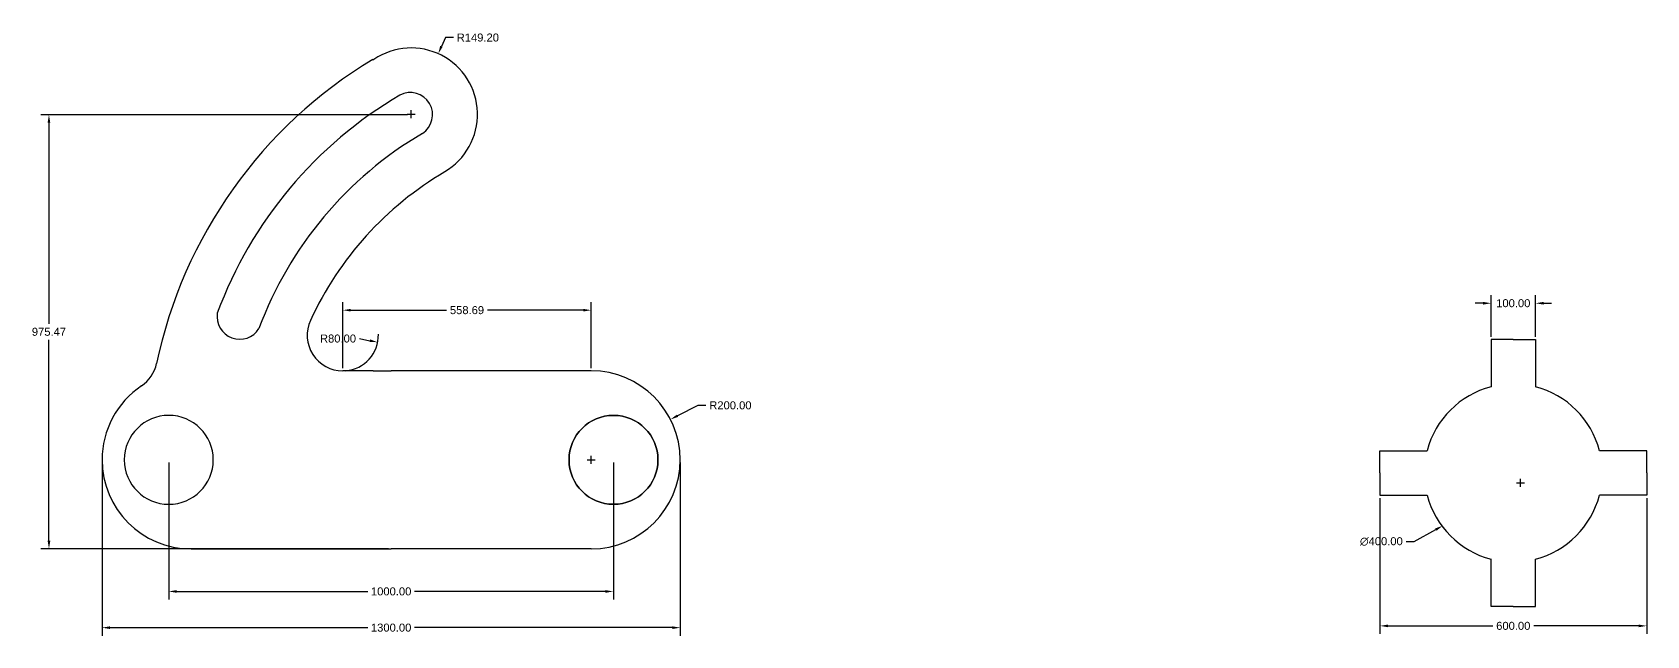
# Model space of a CAD drawing. Header units: millimetres. Extents: x -601 to 8793, y -3446 to 2415.
# Drawn here: x 5163 to 8793, y -3446 to -2090 of the extents above; entities that cross this region are included whole.
import ezdxf

# ---------------------------------------------------------------- set-up
doc = ezdxf.new("R2010")
doc.units = ezdxf.units.MM
doc.styles.get("Standard").update_dxf_attribs({"font": 'arial.ttf'})
doc.dimstyles.get("Standard").update_dxf_attribs({"dimscale": 100, "dimtxt": 0.18, "dimasz": 0.18, "dimexe": 0.18, "dimexo": 0.0625, "dimgap": 0.09, "dimtad": 0, "dimtih": 1, "dimtoh": 1, "dimzin": 0, "dimdsep": 46, "dimtxsty": 'Standard', "dimcen": 0.09, "dimadec": 0, "dimazin": 0, "dimtfac": 1, "dimtofl": 0, "dimtmove": 0, "dimatfit": 3, "dimfxl": 1, "dimtolj": 1, "dimtzin": 0, "dimarcsym": 0})

# ---------------------------------------------------------------- blocks, each defined once
blk = doc.blocks.new('*D117')
at = {"color": 0, "lineweight": -2, "transparency": 16777216}
for p, q in [((8192.9, -3136.2), (8192.9, -3441.6)), ((8792.9, -3136.2), (8792.9, -3441.6)), ((8210.9, -3423.6), (8446.6, -3423.6)), ((8774.9, -3423.6), (8539.3, -3423.6))]:
    blk.add_line(p, q, dxfattribs=at)
at = {"color": 0, "transparency": 16777216}
for points in [[(8210.9, -3420.6), (8210.9, -3426.6), (8192.9, -3423.6)], [(8774.9, -3420.6), (8774.9, -3426.6), (8792.9, -3423.6)]]:
    blk.add_solid(points, dxfattribs=at)
at = {"layer": 'Defpoints', "color": 0, "transparency": 16777216}
for p in [(8192.9, -3129.9), (8792.9, -3129.9), (8792.9, -3423.6)]:
    blk.add_point(p, dxfattribs=at)
at = {"color": 0, "transparency": 16777216, "insert": (8492.9, -3423.6), "char_height": 18, "attachment_point": 5}
blk.add_mtext('\\A1;600.00', dxfattribs=at)
blk = doc.blocks.new('*D118')
at = {"color": 0, "lineweight": -2, "transparency": 16777216}
for p, q in [((8442.9, -2773.7), (8442.9, -2680.5)), ((8542.9, -2773.7), (8542.9, -2680.5)), ((8424.9, -2698.5), (8406.9, -2698.5)), ((8560.9, -2698.5), (8578.9, -2698.5))]:
    blk.add_line(p, q, dxfattribs=at)
at = {"color": 0, "transparency": 16777216}
for points in [[(8424.9, -2695.5), (8424.9, -2701.5), (8442.9, -2698.5)], [(8560.9, -2695.5), (8560.9, -2701.5), (8542.9, -2698.5)]]:
    blk.add_solid(points, dxfattribs=at)
at = {"layer": 'Defpoints', "color": 0, "transparency": 16777216}
for p in [(8542.9, -2698.5), (8442.9, -2779.9), (8542.9, -2779.9)]:
    blk.add_point(p, dxfattribs=at)
at = {"color": 0, "transparency": 16777216, "insert": (8492.9, -2698.5), "char_height": 18, "attachment_point": 5}
blk.add_mtext('\\A1;100.00', dxfattribs=at)
blk = doc.blocks.new('*D119')
at = {"color": 0, "lineweight": -2, "transparency": 16777216}
for p, q in [((5469.5, -3056.7), (5469.5, -3364.2)), ((6469.5, -3056.7), (6469.5, -3364.2)), ((8500.4, -3101.9), (8518.4, -3101.9)), ((8509.4, -3110.9), (8509.4, -3092.9)), ((8270.3, -3233.9), (8318.6, -3207.3)), ((8252.3, -3233.9), (8270.3, -3233.9)), ((5487.5, -3346.2), (5917, -3346.2)), ((6451.5, -3346.2), (6022, -3346.2))]:
    blk.add_line(p, q, dxfattribs=at)
at = {"color": 0, "transparency": 16777216}
for points in [[(8317.1, -3204.6), (8320, -3209.9), (8334.3, -3198.6)], [(5487.5, -3343.2), (5487.5, -3349.2), (5469.5, -3346.2)], [(6451.5, -3343.2), (6451.5, -3349.2), (6469.5, -3346.2)]]:
    blk.add_solid(points, dxfattribs=at)
at = {"layer": 'Defpoints', "color": 0, "transparency": 16777216}
for p in [(8684.5, -3005.3), (5469.5, -3050.4), (6469.5, -3050.4), (8334.3, -3198.6), (6469.5, -3346.2)]:
    blk.add_point(p, dxfattribs=at)
at = {"color": 0, "transparency": 16777216, "char_height": 18, "attachment_point": 5}
for s, insert in [('\\A1;∅400.00', (8196.2, -3233.9)), ('\\A1;1000.00', (5969.5, -3346.2))]:
    blk.add_mtext(s, dxfattribs=dict(at, insert=insert))
blk = doc.blocks.new('*D120')
at = {"color": 0, "lineweight": -2, "transparency": 16777216}
for p, q in [((6006.5, -2274.9), (5182, -2274.9)), ((5200, -2292.9), (5200, -2744.5)), ((5200, -3232.4), (5200, -2780.9)), ((5963.2, -3250.4), (5182, -3250.4))]:
    blk.add_line(p, q, dxfattribs=at)
at = {"color": 0, "transparency": 16777216}
for points in [[(5197, -2292.9), (5203, -2292.9), (5200, -2274.9)], [(5197, -3232.4), (5203, -3232.4), (5200, -3250.4)]]:
    blk.add_solid(points, dxfattribs=at)
at = {"layer": 'Defpoints', "color": 0, "transparency": 16777216}
for p in [(5200, -2274.9), (6012.7, -2274.9), (5969.5, -3250.4)]:
    blk.add_point(p, dxfattribs=at)
at = {"color": 0, "transparency": 16777216, "insert": (5200, -2762.7), "char_height": 18, "attachment_point": 5}
blk.add_mtext('\\A1;975.47', dxfattribs=at)
blk = doc.blocks.new('*D121')
at = {"color": 0, "lineweight": -2, "transparency": 16777216}
for p, q in [((6091.5, -2101.4), (6082.6, -2121.2)), ((6109.5, -2101.4), (6091.5, -2101.4)), ((6005.5, -2273.9), (6023.5, -2273.9)), ((6014.5, -2282.9), (6014.5, -2264.9))]:
    blk.add_line(p, q, dxfattribs=at)
at = {"color": 0, "transparency": 16777216}
blk.add_solid([(6079.9, -2120), (6085.3, -2122.4), (6075.3, -2137.7)], dxfattribs=at)
at = {"layer": 'Defpoints', "color": 0, "transparency": 16777216}
for p in [(6075.3, -2137.7), (6014.5, -2273.9)]:
    blk.add_point(p, dxfattribs=at)
at = {"color": 0, "transparency": 16777216, "insert": (6164.4, -2101.4), "char_height": 18, "attachment_point": 5}
blk.add_mtext('\\A1;R149.20', dxfattribs=at)
blk = doc.blocks.new('*D122')
at = {"color": 0, "lineweight": -2, "transparency": 16777216}
blk.add_line((5898, -2777.9), (5921.6, -2782.6), dxfattribs=at)
blk.add_arc((5860.8, -2770.4), 80, 274.4762, 1.554, dxfattribs=at)
at = {"color": 0, "transparency": 16777216}
blk.add_solid([(5922.2, -2779.7), (5921, -2785.5), (5939.2, -2786.1)], dxfattribs=at)
at = {"layer": 'Defpoints', "color": 0, "transparency": 16777216}
for p in [(5860.8, -2770.4), (5939.2, -2786.1)]:
    blk.add_point(p, dxfattribs=at)
at = {"color": 0, "transparency": 16777216, "insert": (5850, -2777.9), "char_height": 18, "attachment_point": 5}
blk.add_mtext('\\A1;R80.00', dxfattribs=at)
blk = doc.blocks.new('*D123')
at = {"color": 0, "lineweight": -2, "transparency": 16777216}
for p, q in [((6659.5, -2928), (6613.7, -2951.3)), ((6677.5, -2928), (6659.5, -2928)), ((6419.5, -3059.4), (6419.5, -3041.4)), ((6410.5, -3050.4), (6428.5, -3050.4))]:
    blk.add_line(p, q, dxfattribs=at)
at = {"color": 0, "transparency": 16777216}
blk.add_solid([(6612.3, -2948.7), (6615, -2954), (6597.6, -2959.5)], dxfattribs=at)
at = {"layer": 'Defpoints', "color": 0, "transparency": 16777216}
for p in [(6597.6, -2959.5), (6419.5, -3050.4)]:
    blk.add_point(p, dxfattribs=at)
at = {"color": 0, "transparency": 16777216, "insert": (6732.4, -2928), "char_height": 18, "attachment_point": 5}
blk.add_mtext('\\A1;R200.00', dxfattribs=at)
blk = doc.blocks.new('*D124')
at = {"color": 0, "lineweight": -2, "transparency": 16777216}
for p, q in [((5860.8, -2844.2), (5860.8, -2696.1)), ((5878.8, -2714.1), (6093.8, -2714.1)), ((6401.5, -2714.1), (6186.5, -2714.1)), ((6419.5, -2844.2), (6419.5, -2696.1))]:
    blk.add_line(p, q, dxfattribs=at)
at = {"color": 0, "transparency": 16777216}
for points in [[(5878.8, -2711.1), (5878.8, -2717.1), (5860.8, -2714.1)], [(6401.5, -2711.1), (6401.5, -2717.1), (6419.5, -2714.1)]]:
    blk.add_solid(points, dxfattribs=at)
at = {"layer": 'Defpoints', "color": 0, "transparency": 16777216}
for p in [(6419.5, -2714.1), (5860.8, -2850.4), (6419.5, -2850.4)]:
    blk.add_point(p, dxfattribs=at)
at = {"color": 0, "transparency": 16777216, "insert": (6140.1, -2714.1), "char_height": 18, "attachment_point": 5}
blk.add_mtext('\\A1;558.69', dxfattribs=at)
blk = doc.blocks.new('*D125')
at = {"color": 0, "lineweight": -2, "transparency": 16777216}
for p, q in [((5319.5, -3056.7), (5319.5, -3445.6)), ((6619.5, -3056.7), (6619.5, -3445.6)), ((5337.5, -3427.6), (5917, -3427.6)), ((6601.5, -3427.6), (6022, -3427.6))]:
    blk.add_line(p, q, dxfattribs=at)
at = {"color": 0, "transparency": 16777216}
for points in [[(5337.5, -3424.6), (5337.5, -3430.6), (5319.5, -3427.6)], [(6601.5, -3424.6), (6601.5, -3430.6), (6619.5, -3427.6)]]:
    blk.add_solid(points, dxfattribs=at)
at = {"layer": 'Defpoints', "color": 0, "transparency": 16777216}
for p in [(5319.5, -3050.4), (6619.5, -3050.4), (6619.5, -3427.6)]:
    blk.add_point(p, dxfattribs=at)
at = {"color": 0, "transparency": 16777216, "insert": (5969.5, -3427.6), "char_height": 18, "attachment_point": 5}
blk.add_mtext('\\A1;1300.00', dxfattribs=at)

msp = doc.modelspace()

# ---------------------------------------------------------------- linework, layer by layer
for p, q in [((5928.643, -2150.417), (5930.741, -2150.417)), ((5989.212, -2230.808), (5989.191, -2230.767)), ((5989.191, -2230.767), (5989.214, -2230.807)), ((6039.726, -2317.01), (6039.747, -2317.046)), ((8492.94, -2779.938), (8442.94, -2779.938)), ((8442.94, -2779.938), (8442.94, -2886.289)), ((8492.94, -2779.938), (8542.94, -2779.938)), ((8542.94, -2779.938), (8542.94, -2886.289)), ((5929.206, -2850.417), (5860.789, -2850.417)), ((5929.206, -2850.417), (5969.476, -2850.417)), ((6419.476, -2850.417), (5969.476, -2850.417)), ((8192.94, -3079.938), (8192.94, -3029.938)), ((8192.94, -3029.938), (8299.291, -3029.938)), ((8792.94, -3029.938), (8686.589, -3029.938)), ((8792.94, -3079.938), (8792.94, -3029.938)), ((5319.476, -3050.417), (5319.476, -3050.417)), ((5319.476, -3050.417), (5319.476, -3050.417)), ((6619.476, -3050.417), (6619.476, -3050.417)), ((6619.476, -3050.417), (6619.476, -3050.417)), ((8192.94, -3079.938), (8192.94, -3129.938)), ((8792.94, -3079.938), (8792.94, -3129.938)), ((8192.94, -3129.938), (8299.291, -3129.938)), ((8792.94, -3129.938), (8686.589, -3129.938)), ((5519.476, -3250.417), (5969.476, -3250.417)), ((6419.476, -3250.417), (5969.476, -3250.417)), ((8442.94, -3379.938), (8442.94, -3273.587)), ((8542.94, -3379.938), (8542.94, -3273.587)), ((8492.94, -3379.938), (8442.94, -3379.938)), ((8492.94, -3379.938), (8542.94, -3379.938))]:
    msp.add_line(p, q)
msp.add_circle((6469.476, -3050.417), 100)
for centre, radius, start, end in [((6014.469, -2273.907), 149.198, 300.368764, 124.137736), ((6469.476, -3050.417), 1050, 121.002719, 168.118289), ((6469.476, -3050.417), 950, 120.368764, 159.686181), ((6012.7, -2274.946), 49.998, 302.71958, 118.020118), ((6469.476, -3050.417), 850, 120.368764, 159.686181), ((6469.476, -3050.417), 750, 120.368764, 155.297265), ((5628.969, -2728.469), 51.016, 171.142503, 328.229859), ((5860.789, -2770.417), 80, 155.297265, 270), ((5363.686, -2817.759), 80, 303.806575, 348.118289), ((6419.476, -3050.417), 200, 0, 90), ((5519.476, -3050.417), 200, 123.806575, 180), ((8492.94, -3079.938), 200, 104.477512, 165.522488), ((8492.94, -3079.938), 200, 14.477512, 75.522488), ((5469.476, -3050.417), 100, 0, 180), ((6469.476, -3050.417), 100, 0, 180), ((5519.476, -3050.417), 200, 180, 270), ((5469.476, -3050.417), 100, 180, 0), ((6469.476, -3050.417), 100, 180, 0), ((6419.476, -3050.417), 200, 270, 0), ((8492.94, -3079.938), 200, 194.477512, 255.522488), ((8492.94, -3079.938), 200, 284.477512, 345.522488)]:
    msp.add_arc(centre, radius, start, end)

# ---------------------------------------------------------------- dimensions: what is measured, and where the dimension line sits
for center, mpoint, picture, middle in [((6014.469, -2273.907), (6075.268, -2137.659), '*D121', (6164.401, -2101.382)), ((5860.789, -2770.417), (5939.228, -2786.144), '*D122', (5898.002, -2777.879)), ((6419.476, -3050.417), (6597.632, -2959.53), '*D123', (6732.415, -2927.983))]:
    dim = msp.add_radius_dim(center=center, mpoint=mpoint, dimstyle='Standard')
    dim.commit()
    dim.dimension.update_dxf_attribs({"geometry": picture, "text_midpoint": middle, "dimtype": 164})
dim = msp.add_linear_dim(base=(5200.014, -2274.946), p1=(5969.476, -3250.417), p2=(6012.7, -2274.946), angle=90, dimstyle='Standard')
dim.commit()
dim.dimension.update_dxf_attribs({"geometry": '*D120', "text_midpoint": (5200.014, -2762.681)})
for base, p1, p2, picture, middle in [((8542.94, -2698.461), (8442.94, -2779.938), (8542.94, -2779.938), '*D118', (8492.94, -2698.461)), ((6419.476, -2714.136), (5860.789, -2850.417), (6419.476, -2850.417), '*D124', (6140.132, -2714.136)), ((6469.476, -3346.211), (5469.476, -3050.417), (6469.476, -3050.417), '*D119', (5969.476, -3346.211)), ((6619.476, -3427.644), (5319.476, -3050.417), (6619.476, -3050.417), '*D125', (5969.476, -3427.644)), ((8792.94, -3423.61), (8192.94, -3129.938), (8792.94, -3129.938), '*D117', (8492.94, -3423.61))]:
    dim = msp.add_linear_dim(base=base, p1=p1, p2=p2, dimstyle='Standard')
    dim.commit()
    dim.dimension.update_dxf_attribs({"geometry": picture, "text_midpoint": middle})
dim = msp.add_diameter_dim_2p(p1=(8684.516, -3005.253), p2=(8334.323, -3198.553), dimstyle='Standard')
dim.commit()
dim.dimension.update_dxf_attribs({"geometry": '*D119', "text_midpoint": (8196.19, -3233.884), "dimtype": 163})

doc.saveas('drawing.dxf')
